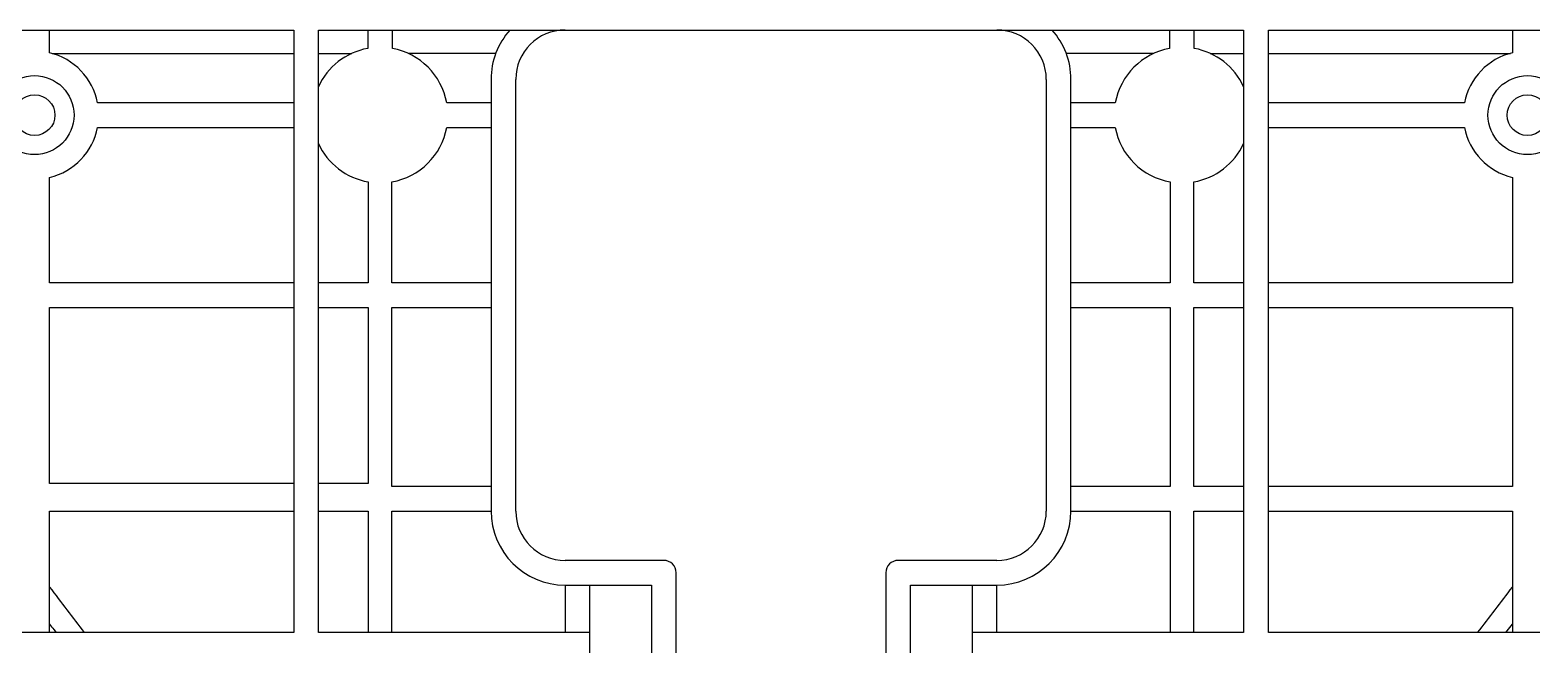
# Model space of a CAD drawing. Header units: millimetres. Extents: x 480 to 3134, y 272 to 1195.
# Drawn here: x 882.8 to 1004.5, y 372 to 421.8 of the extents above; entities that cross this region are included whole.
import ezdxf

# ---------------------------------------------------------------- set-up
doc = ezdxf.new("R2010")
doc.units = ezdxf.units.MM

msp = doc.modelspace()

# ---------------------------------------------------------------- linework, layer by layer
at = {"color": 7, "linetype": 'Continuous'}
for p, q in [((878.23, 421.84), (904.18, 421.84)), ((884.4, 419.99), (884.4, 421.84)), ((904.18, 421.84), (904.18, 372.98)), ((906.18, 372.98), (906.18, 421.84)), ((906.18, 421.84), (981.18, 421.84)), ((910.18, 421.84), (910.18, 420.35)), ((912.18, 420.35), (912.18, 421.84)), ((975.18, 421.84), (975.18, 420.35)), ((977.18, 420.35), (977.18, 421.84)), ((981.18, 421.84), (981.18, 372.98)), ((983.18, 421.84), (1017.64, 421.84)), ((983.18, 372.98), (983.18, 421.84)), ((1002.96, 421.84), (1002.96, 419.99)), ((884.61, 419.94), (904.18, 419.94)), ((906.18, 419.94), (908.89, 419.94)), ((920.56, 419.94), (913.47, 419.94)), ((973.89, 419.94), (966.8, 419.94)), ((978.47, 419.94), (981.18, 419.94)), ((983.18, 419.94), (1002.82, 419.94)), ((920.18, 417.84), (920.18, 382.84)), ((922.18, 382.84), (922.18, 417.84)), ((965.18, 417.84), (965.18, 382.84)), ((967.18, 382.84), (967.18, 417.84)), ((904.18, 415.94), (888.28, 415.94)), ((920.18, 415.94), (916.59, 415.94)), ((970.77, 415.94), (967.18, 415.94)), ((999.08, 415.94), (983.18, 415.94)), ((888.28, 413.94), (904.18, 413.94)), ((916.59, 413.94), (920.18, 413.94)), ((967.18, 413.94), (970.77, 413.94)), ((983.18, 413.94), (999.08, 413.94)), ((884.4, 401.34), (884.4, 409.88)), ((910.22, 409.52), (910.22, 401.34)), ((912.14, 401.34), (912.14, 409.52)), ((975.22, 409.52), (975.22, 401.34)), ((977.14, 401.34), (977.14, 409.52)), ((1002.96, 409.88), (1002.96, 401.34)), ((904.18, 401.34), (884.4, 401.34)), ((910.22, 401.34), (906.18, 401.34)), ((920.18, 401.34), (912.14, 401.34)), ((975.22, 401.34), (967.18, 401.34)), ((981.18, 401.34), (977.14, 401.34)), ((1002.96, 401.34), (983.18, 401.34)), ((884.4, 385.08), (884.4, 399.34)), ((884.4, 399.34), (904.18, 399.34)), ((906.18, 399.34), (910.22, 399.34)), ((910.22, 399.34), (910.22, 385.08)), ((912.14, 399.34), (920.18, 399.34)), ((912.14, 384.84), (912.14, 399.34)), ((967.18, 399.34), (975.22, 399.34)), ((975.22, 399.34), (975.22, 384.84)), ((977.14, 399.34), (981.18, 399.34)), ((977.14, 384.84), (977.14, 399.34)), ((983.18, 399.34), (1002.96, 399.34)), ((1002.96, 399.34), (1002.96, 384.84)), ((904.18, 385.08), (884.4, 385.08)), ((910.22, 385.08), (906.18, 385.08)), ((920.18, 384.84), (912.14, 384.84)), ((975.22, 384.84), (967.18, 384.84)), ((981.18, 384.84), (977.14, 384.84)), ((1002.96, 384.84), (983.18, 384.84)), ((884.4, 382.84), (904.18, 382.84)), ((884.4, 372.98), (884.4, 382.84)), ((906.18, 382.84), (910.22, 382.84)), ((910.22, 382.84), (910.22, 372.98)), ((912.14, 382.84), (920.18, 382.84)), ((912.14, 372.98), (912.14, 382.84)), ((967.18, 382.84), (975.22, 382.84)), ((975.22, 382.84), (975.22, 372.98)), ((977.14, 382.84), (981.18, 382.84)), ((977.14, 372.98), (977.14, 382.84)), ((983.18, 382.84), (1002.96, 382.84)), ((1002.96, 382.84), (1002.96, 372.98)), ((934.18, 378.84), (926.18, 378.84)), ((961.18, 378.84), (953.18, 378.84)), ((935.18, 368.84), (935.18, 377.84)), ((952.18, 377.84), (952.18, 368.84)), ((926.18, 376.84), (933.18, 376.84)), ((926.18, 376.84), (926.18, 372.98)), ((928.18, 345.03), (928.18, 376.84)), ((933.18, 376.84), (933.18, 368.84)), ((954.18, 376.84), (961.18, 376.84)), ((954.18, 368.84), (954.18, 376.84)), ((959.18, 376.84), (959.18, 345.03)), ((961.18, 372.98), (961.18, 376.84)), ((904.18, 372.98), (881.29, 372.98)), ((884.73, 373.24), (884.93, 372.98)), ((928.18, 372.98), (906.18, 372.98)), ((981.18, 372.98), (959.18, 372.98)), ((1006.07, 372.98), (983.18, 372.98)), ((1002.43, 372.98), (1002.96, 373.67))]:
    msp.add_line(p, q, dxfattribs=at)
at = {"color": 3, "linetype": 'Continuous'}
for centre, radius in [((883.18, 414.94), 3.2), ((1004.18, 414.94), 3.2), ((883.18, 414.94), 1.65), ((1004.18, 414.94), 1.65)]:
    msp.add_circle(centre, radius, dxfattribs=at)
at = {"color": 7, "linetype": 'Continuous'}
for centre, radius, start, end in [((926.18, 417.84), 6, 138.1897, 180), ((926.18, 417.84), 4, 90, 180), ((961.18, 417.84), 4, 0, 90), ((961.18, 417.84), 6, 0, 41.8103), ((883.18, 414.94), 5.2, 11.0875, 76.4075), ((911.18, 414.94), 5.5, 100.4757, 155.38), ((911.18, 414.94), 5.5, 10.4757, 79.5243), ((976.18, 414.94), 5.5, 100.4757, 169.5243), ((976.18, 414.94), 5.5, 24.62, 79.5243), ((1004.18, 414.94), 5.2, 103.5925, 168.9125), ((883.18, 414.94), 5.2, 283.5925, 348.9125), ((911.18, 414.94), 5.5, 280.0264, 349.5243), ((976.18, 414.94), 5.5, 190.4757, 259.9736), ((1004.18, 414.94), 5.2, 191.0875, 256.4075), ((911.18, 414.94), 5.5, 204.62, 259.9736), ((976.18, 414.94), 5.5, 280.0264, 335.38), ((926.18, 382.84), 6, 180, 270), ((926.18, 382.84), 4, 180, 270), ((961.18, 382.84), 6, 270, 0), ((961.18, 382.84), 4, 270, 0), ((934.18, 377.84), 1, 0, 90), ((953.18, 377.84), 1, 90, 180), ((1092.17, 532.05), 259.44, 216.7897, 217.8143), ((795.3, 531.96), 259.3, 322.1854, 323.2105), ((1093.12, 532.74), 262.43, 217.3125, 217.4313)]:
    msp.add_arc(centre, radius, start, end, dxfattribs=at)
msp.add_open_spline([(1038.5, 413.19), (1035.68, 408.31), (1030.04, 398.84), (1021.57, 385.59), (1013.09, 373.38), (1004.58, 362.3), (996.05, 352.44), (987.49, 343.87), (978.88, 336.69), (970.19, 330.97), (961.43, 326.8), (952.58, 324.25), (943.68, 323.39), (934.78, 324.25), (925.93, 326.8), (917.17, 330.97), (908.48, 336.69), (899.87, 343.87), (891.3, 352.44), (882.78, 362.3), (874.27, 373.38), (865.79, 385.59), (857.32, 398.84), (851.68, 408.31), (848.86, 413.19)], degree=3, dxfattribs=at)
for points, knots in [([(846.81, 412.01), (849.69, 407.03), (855.58, 397.13), (864.91, 382.6), (874.88, 368.49), (885.68, 355.01), (895.62, 344.57), (904.32, 337.02), (913.59, 330.21), (923.89, 324.8), (935.04, 321.83), (943.68, 321.05), (952.32, 321.83), (963.47, 324.8), (973.77, 330.21), (983.04, 337.02), (991.74, 344.57), (1001.68, 355.01), (1012.48, 368.49), (1022.45, 382.6), (1031.78, 397.13), (1037.67, 407.03), (1040.55, 412.01)], [0, 0, 0, 0, 0.062531, 0.125061, 0.187588, 0.250109, 0.312616, 0.343879, 0.375139, 0.437522, 0.468764, 0.499999, 0.531236, 0.562478, 0.624861, 0.656122, 0.687384, 0.749891, 0.812412, 0.87494, 0.937469, 1, 1, 1, 1]), ([(847.68, 412.51), (850.53, 407.56), (856.38, 397.75), (865.63, 383.32), (875.52, 369.31), (886.22, 355.92), (898.02, 343.47), (909.12, 334.38), (918.94, 328.52), (926.81, 325.07), (935.11, 322.83), (943.68, 322.05), (952.25, 322.83), (960.55, 325.07), (968.42, 328.52), (978.24, 334.38), (989.34, 343.47), (1001.14, 355.92), (1011.84, 369.31), (1021.73, 383.32), (1030.98, 397.75), (1036.83, 407.56), (1039.68, 412.51)], [0, 0, 0, 0, 0.062523, 0.125044, 0.187562, 0.250075, 0.312574, 0.375037, 0.406288, 0.437532, 0.468769, 0.499999, 0.53123, 0.562467, 0.593711, 0.624963, 0.687427, 0.749926, 0.812438, 0.874957, 0.937478, 1, 1, 1, 1]), ([(944.93, 325.42), (946.98, 325.47), (951.09, 325.88), (959.11, 327.76), (968.6, 331.9), (978.87, 338.78), (988.2, 346.88), (996.75, 355.77), (1007.33, 368.36), (1014.53, 378.38), (1019.12, 385.2)], [0, 0, 0, 0, 0.062529, 0.12508, 0.249989, 0.374973, 0.499981, 0.624997, 0.750014, 1, 1, 1, 1])]:
    msp.add_open_spline(points, degree=3, knots=knots, dxfattribs=at)

doc.saveas('drawing.dxf')
